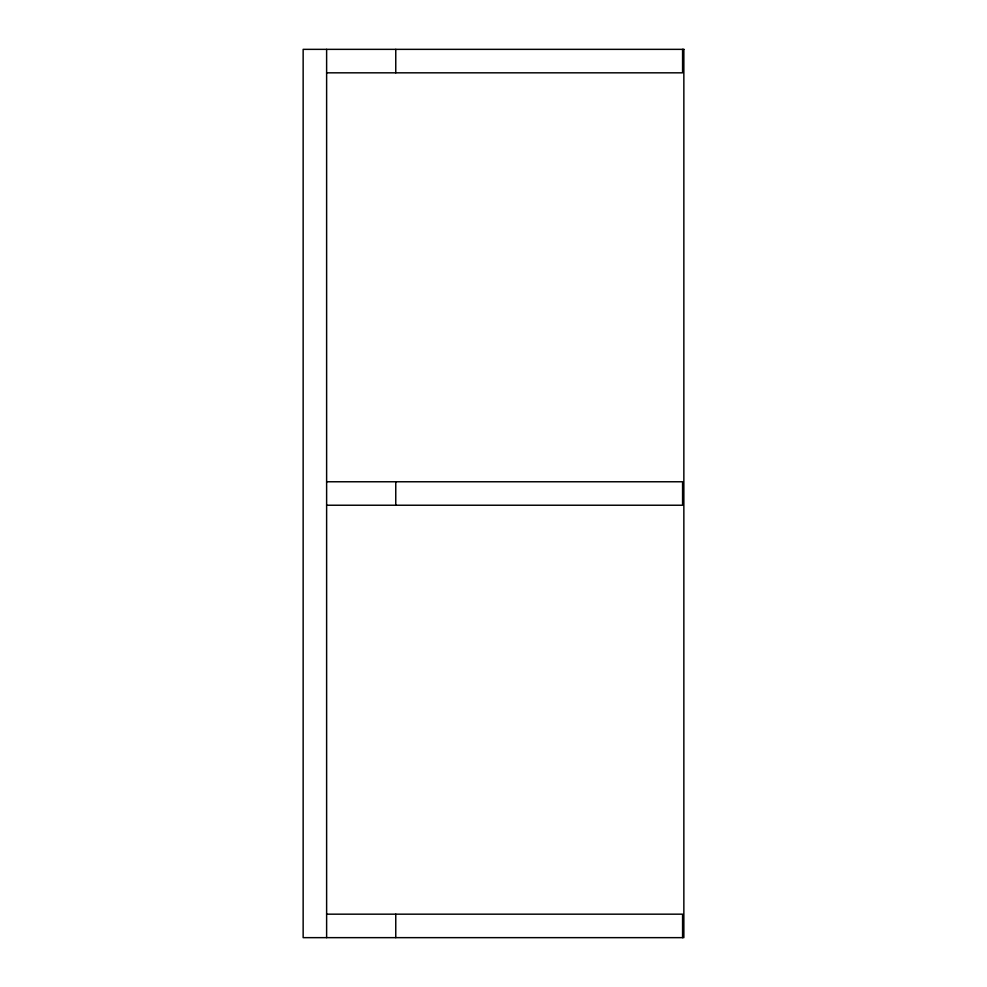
<?xml version="1.0" encoding="UTF-8"?>
<svg xmlns="http://www.w3.org/2000/svg" width="987" height="987" viewBox="0 0 987 987"><rect width="100%" height="100%" fill="white"/><g stroke="black" fill="none" stroke-linecap="round" stroke-linejoin="round"><path stroke-width="1.48" d="M326.623 72.828L682.585 72.828L682.585 49.35M326.623 481.767L682.585 481.767L682.585 505.233L326.623 505.233M326.623 914.172L682.585 914.172L682.585 937.65M395.762 49.35L395.762 72.828M395.762 481.767L395.762 505.233M395.762 914.172L395.762 937.65M326.623 49.35L326.623 937.65M683.855 49.35L303.145 49.35L303.145 937.65L683.855 937.65L683.855 49.35"/></g></svg>
